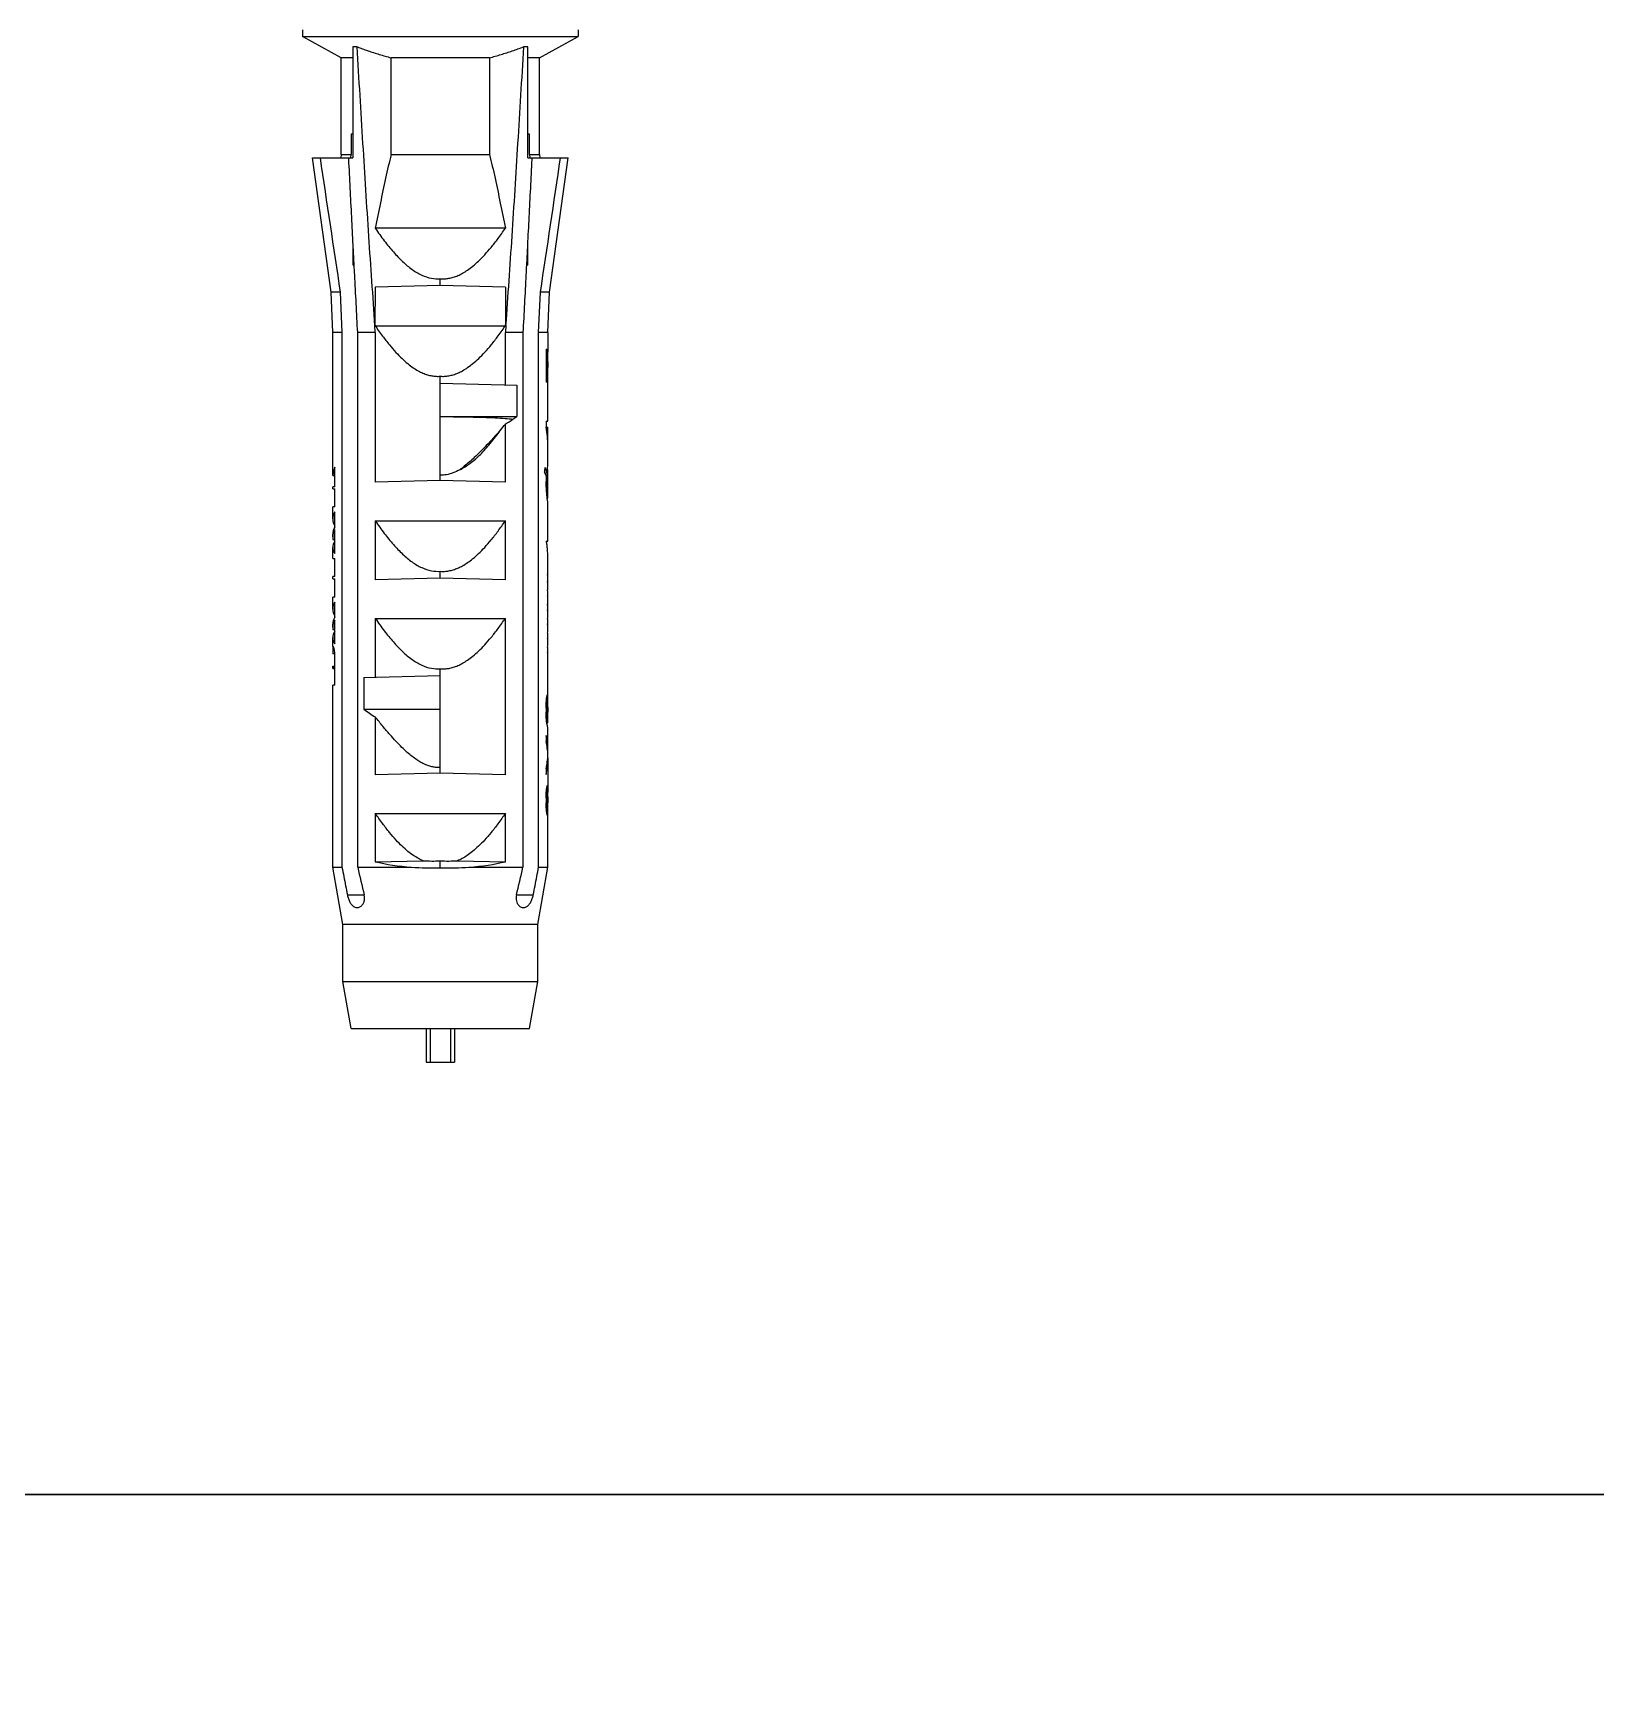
# Model space of a CAD drawing. Header units: millimetres. Extents: x 306 to 1885, y 393 to 1000.
# Drawn here: x 1139.65 to 1186.12, y 690.47 to 739.99 of the extents above; entities that cross this region are included whole.
import ezdxf

# ---------------------------------------------------------------- set-up
doc = ezdxf.new("R2010")
doc.units = ezdxf.units.MM

# ---------------------------------------------------------------- blocks, each defined once
blk = doc.blocks.new('*u2')
at = {"layer": 'Defpoints', "color": 2}
blk.add_lwpolyline([(-135.77, 94.941), (135.77, 94.941), (135.77, -94.941), (-135.77, -94.941)], close=True, dxfattribs=at)
blk = doc.blocks.new('u50')
at = {"color": 7}
for p, q in [((-86.015, 43.552), (-86.015, 43.352)), ((-84.865, 42.724), (-86.015, 43.352)), ((-86.015, 43.352), (-77.815, 43.352)), ((-78.965, 42.724), (-77.815, 43.352)), ((-77.815, 43.552), (-77.815, 43.352)), ((-84.865, 39.852), (-84.865, 42.724)), ((-84.515, 42.724), (-84.865, 42.724)), ((-84.515, 43.047), (-84.515, 39.752)), ((-84.388, 43.047), (-84.515, 43.047)), ((-83.378, 39.852), (-83.378, 42.724)), ((-80.452, 42.724), (-83.378, 42.724)), ((-80.452, 42.724), (-80.452, 39.852)), ((-79.315, 43.047), (-79.442, 43.047)), ((-79.315, 39.752), (-79.315, 43.047)), ((-78.965, 42.724), (-79.315, 42.724)), ((-78.965, 39.852), (-78.965, 42.724)), ((-84.563, 40.452), (-84.563, 39.852)), ((-79.267, 39.852), (-79.267, 40.452)), ((-85.164, 35.752), (-85.72, 39.752)), ((-85.72, 39.752), (-84.515, 39.752)), ((-84.865, 39.852), (-84.877, 39.752)), ((-84.865, 39.852), (-84.563, 39.852)), ((-84.576, 39.752), (-84.563, 39.852)), ((-83.378, 39.852), (-80.452, 39.852)), ((-79.315, 39.752), (-78.11, 39.752)), ((-79.267, 39.852), (-79.254, 39.752)), ((-79.267, 39.852), (-78.965, 39.852)), ((-78.965, 39.852), (-78.954, 39.752)), ((-78.667, 35.752), (-78.11, 39.752)), ((-79.981, 37.652), (-83.849, 37.652)), ((-84.508, 36.552), (-84.508, 37.152)), ((-84.476, 36.553), (-84.507, 37.152)), ((-79.324, 37.152), (-79.355, 36.553)), ((-79.323, 37.152), (-79.323, 36.552)), ((-84.508, 36.552), (-84.476, 36.552)), ((-79.355, 36.552), (-79.323, 36.552)), ((-85.115, 34.552), (-85.164, 35.752)), ((-84.892, 35.752), (-85.164, 35.752)), ((-84.892, 35.751), (-84.839, 34.552)), ((-83.849, 35.901), (-83.858, 34.753)), ((-81.915, 35.952), (-83.849, 35.901)), ((-81.915, 35.952), (-81.915, 36.152)), ((-79.981, 35.901), (-81.915, 35.952)), ((-79.981, 35.901), (-79.972, 34.761)), ((-78.991, 34.552), (-78.938, 35.751)), ((-78.667, 35.752), (-78.938, 35.752)), ((-78.715, 34.552), (-78.667, 35.752)), ((-83.849, 34.552), (-83.864, 34.769)), ((-83.852, 34.752), (-81.915, 34.752)), ((-79.966, 34.779), (-79.981, 34.552)), ((-85.115, 30.514), (-85.115, 34.552)), ((-84.839, 34.552), (-85.115, 34.552)), ((-84.839, 34.552), (-84.839, 18.652)), ((-84.372, 18.652), (-84.372, 34.552)), ((-83.849, 34.552), (-84.372, 34.552)), ((-83.849, 34.552), (-83.849, 30.101)), ((-79.981, 33.001), (-79.981, 34.552)), ((-79.458, 34.552), (-79.981, 34.552)), ((-79.458, 34.552), (-79.458, 18.652)), ((-78.991, 18.652), (-78.991, 34.552)), ((-78.715, 34.552), (-78.991, 34.552)), ((-78.715, 34.552), (-78.715, 33.973)), ((-78.772, 34.061), (-78.772, 33.074)), ((-78.772, 34.061), (-78.749, 34.061)), ((-78.749, 33.219), (-78.749, 34.061)), ((-78.718, 33.683), (-78.718, 33.509)), ((-78.715, 33.509), (-78.715, 33.683)), ((-81.915, 30.152), (-81.915, 33.252)), ((-78.772, 33.219), (-78.715, 33.219)), ((-78.717, 33.074), (-78.717, 33.219)), ((-81.915, 33.052), (-79.64, 32.992)), ((-79.64, 32.992), (-79.64, 32.052)), ((-78.715, 33.074), (-78.772, 33.074)), ((-78.715, 31.913), (-78.715, 33.074)), ((-81.915, 32.052), (-79.64, 32.052)), ((-79.981, 30.101), (-79.981, 31.828)), ((-78.772, 31.913), (-78.772, 31.739)), ((-78.772, 31.913), (-78.715, 31.913)), ((-78.772, 31.739), (-78.715, 31.739)), ((-78.715, 31.383), (-78.715, 31.739)), ((-78.715, 30.631), (-78.715, 31.179)), ((-85.111, 30.3), (-85.049, 30.3)), ((-85.049, 29.967), (-85.049, 30.552)), ((-78.805, 30.383), (-78.746, 30.383)), ((-78.775, 30.307), (-78.73, 30.307)), ((-78.746, 30.403), (-78.722, 30.403)), ((-78.735, 30.473), (-78.715, 30.473)), ((-78.715, 30.177), (-78.715, 30.403)), ((-85.115, 29.901), (-85.115, 29.967)), ((-85.049, 29.967), (-85.115, 29.967)), ((-85.115, 29.901), (-85.049, 29.901)), ((-85.049, 29.37), (-85.049, 29.901)), ((-81.915, 30.152), (-83.849, 30.101)), ((-79.981, 30.101), (-81.915, 30.152)), ((-78.768, 30.052), (-78.743, 30.052)), ((-78.761, 30.177), (-78.738, 30.177)), ((-78.756, 29.842), (-78.735, 29.842)), ((-78.715, 29.701), (-78.715, 29.966)), ((-85.115, 29.01), (-85.115, 29.37)), ((-85.049, 29.37), (-85.115, 29.37)), ((-78.743, 29.701), (-78.722, 29.701)), ((-78.735, 29.631), (-78.715, 29.631)), ((-78.715, 28.352), (-78.715, 29.473)), ((-85.049, 28.765), (-85.049, 29.218)), ((-83.849, 28.952), (-83.849, 27.201)), ((-83.849, 28.952), (-79.981, 28.952)), ((-79.981, 27.201), (-79.981, 28.952)), ((-85.115, 28.475), (-85.115, 28.556)), ((-85.115, 28.476), (-85.107, 28.401)), ((-85.107, 28.401), (-85.049, 28.401)), ((-85.106, 28.399), (-85.049, 28.399)), ((-85.049, 27.98), (-85.049, 28.684)), ((-78.772, 28.352), (-78.715, 28.352)), ((-85.115, 27.831), (-85.115, 28.162)), ((-85.115, 27.831), (-85.049, 27.831)), ((-85.049, 27.299), (-85.049, 27.831)), ((-78.729, 27.952), (-78.729, 27.133)), ((-85.049, 27.299), (-85.11, 27.299)), ((-81.915, 27.252), (-83.849, 27.201)), ((-81.915, 27.252), (-81.915, 27.452)), ((-79.981, 27.201), (-81.915, 27.252)), ((-78.715, 26.977), (-78.715, 27.243)), ((-85.11, 27.232), (-85.049, 27.232)), ((-85.049, 26.681), (-85.049, 27.232)), ((-78.729, 26.867), (-78.729, 26.708)), ((-78.715, 26.551), (-78.715, 26.817)), ((-85.115, 26.329), (-85.115, 26.681)), ((-85.049, 26.681), (-85.115, 26.681)), ((-85.049, 26.084), (-85.049, 26.537)), ((-78.728, 26.449), (-78.728, 26.289)), ((-78.715, 26.125), (-78.715, 26.391)), ((-85.115, 25.794), (-85.115, 25.875)), ((-85.115, 25.794), (-85.107, 25.719)), ((-85.049, 25.299), (-85.049, 26.003)), ((-83.849, 26.052), (-83.849, 24.301)), ((-83.849, 26.052), (-79.981, 26.052)), ((-79.981, 21.401), (-79.981, 26.052)), ((-78.726, 26.031), (-78.726, 25.871)), ((-78.715, 25.7), (-78.715, 25.966)), ((-85.115, 25.214), (-85.115, 25.481)), ((-85.107, 25.719), (-85.049, 25.719)), ((-85.106, 25.717), (-85.049, 25.717)), ((-78.724, 25.612), (-78.724, 25.453)), ((-78.715, 25.274), (-78.715, 25.54)), ((-85.115, 25), (-85.115, 24.997)), ((-85.049, 24.997), (-85.115, 24.997)), ((-85.049, 24.069), (-85.049, 25.006)), ((-78.723, 25.194), (-78.723, 25.034)), ((-78.715, 24.848), (-78.715, 25.034)), ((-85.115, 24.561), (-85.115, 24.627)), ((-85.115, 24.627), (-85.049, 24.627)), ((-85.115, 24.561), (-85.049, 24.561)), ((-84.19, 24.292), (-81.915, 24.352)), ((-84.19, 24.292), (-84.19, 23.352)), ((-81.915, 21.452), (-81.915, 24.552)), ((-78.715, 23.7), (-78.715, 24.452)), ((-85.115, 18.652), (-85.115, 24.069)), ((-85.049, 24.069), (-85.115, 24.069)), ((-78.729, 23.642), (-78.729, 23.787)), ((-84.19, 23.352), (-81.915, 23.352)), ((-78.772, 23.41), (-78.749, 23.41)), ((-78.772, 23.381), (-78.772, 23.265)), ((-78.767, 23.497), (-78.745, 23.497)), ((-78.761, 23.584), (-78.738, 23.584)), ((-78.753, 23.642), (-78.729, 23.642)), ((-78.749, 23.236), (-78.749, 23.41)), ((-78.718, 23.41), (-78.718, 23.265)), ((-78.715, 23.236), (-78.715, 23.439)), ((-83.849, 23.121), (-83.849, 21.401)), ((-78.772, 23.236), (-78.749, 23.236)), ((-78.767, 23.149), (-78.745, 23.149)), ((-78.761, 23.062), (-78.738, 23.062)), ((-78.753, 23.004), (-78.729, 23.004)), ((-78.753, 22.975), (-78.722, 22.975)), ((-78.747, 22.946), (-78.716, 22.946)), ((-78.715, 22.801), (-78.716, 22.801)), ((-78.715, 22.103), (-78.715, 22.801)), ((-78.772, 22.568), (-78.772, 22.394)), ((-78.722, 22.075), (-78.715, 22.075)), ((-78.722, 21.901), (-78.715, 21.901)), ((-78.715, 22.075), (-78.715, 22.103)), ((-78.715, 21.901), (-78.715, 21.873)), ((-78.715, 21.873), (-78.715, 20.885)), ((-81.915, 21.452), (-83.849, 21.401)), ((-79.981, 21.401), (-81.915, 21.452)), ((-78.772, 21.582), (-78.772, 21.408)), ((-78.767, 20.885), (-78.735, 20.885)), ((-78.767, 20.827), (-78.741, 20.827)), ((-78.76, 20.914), (-78.729, 20.914)), ((-78.729, 20.914), (-78.729, 21.088)), ((-78.772, 20.74), (-78.745, 20.74)), ((-78.772, 20.711), (-78.772, 20.566)), ((-78.772, 20.566), (-78.745, 20.566)), ((-78.767, 20.479), (-78.741, 20.479)), ((-78.762, 20.392), (-78.735, 20.392)), ((-78.757, 20.363), (-78.725, 20.363)), ((-78.757, 20.334), (-78.715, 20.334)), ((-78.745, 20.566), (-78.745, 20.74)), ((-78.724, 20.363), (-78.722, 20.363)), ((-78.716, 20.74), (-78.716, 20.566)), ((-78.715, 20.296), (-78.715, 20.334)), ((-83.849, 20.252), (-83.849, 18.816)), ((-83.849, 20.252), (-79.981, 20.252)), ((-79.981, 18.816), (-79.981, 20.252)), ((-78.741, 20.218), (-78.716, 20.218)), ((-78.721, 20.189), (-78.729, 20.189)), ((-78.715, 18.652), (-78.715, 20.189)), ((-83.849, 18.816), (-82.424, 18.842)), ((-81.915, 18.634), (-81.915, 18.839)), ((-81.406, 18.842), (-79.981, 18.816)), ((-84.815, 16.952), (-85.115, 18.652)), ((-85.115, 18.652), (-84.839, 18.652)), ((-84.372, 18.652), (-82.768, 18.652)), ((-81.062, 18.652), (-79.458, 18.652)), ((-79.015, 16.952), (-78.715, 18.652)), ((-78.991, 18.652), (-78.715, 18.652)), ((-84.679, 17.827), (-84.18, 17.827)), ((-79.651, 17.827), (-79.151, 17.827)), ((-84.815, 15.252), (-84.815, 16.952)), ((-79.015, 16.952), (-84.815, 16.952)), ((-79.015, 15.252), (-79.015, 16.952)), ((-84.565, 13.852), (-84.815, 15.252)), ((-84.815, 15.252), (-79.015, 15.252)), ((-79.265, 13.852), (-79.015, 15.252)), ((-84.565, 13.852), (-79.265, 13.852)), ((-82.335, 13.852), (-82.335, 12.852)), ((-82.22, 13.852), (-82.22, 12.852)), ((-81.611, 13.852), (-81.611, 12.852)), ((-81.496, 13.852), (-81.496, 12.852)), ((-82.335, 12.852), (-81.496, 12.852))]:
    blk.add_line(p, q, dxfattribs=at)
for centre, radius, start, end in [((995.965, 199.706), 1093.221, 188.413392, 188.625391), ((-85.641, 39.651), 1.005, 2.8857, 5.7444), ((-78.19, 39.651), 1.005, 174.2559, 177.1139), ((-1200.864, 205.864), 1134.749, 351.37816, 351.582402), ((-92.701, 41.825), 16.178, 321.0258, 321.8352), ((-82.062, 35.241), 3.997, 301.3679, 305.2795), ((-81.796, 35.221), 3.833, 302.2059, 304.2234), ((-87.066, 30.165), 2.017, 358.8999, 3.8492), ((-81.84, 26.46), 3.897, 232.9017, 238.955), ((21.372, 42.935), 108.497, 192.93338, 193.38082), ((-185.7, 43.052), 109.008, 346.62024, 347.06555)]:
    blk.add_arc(centre, radius, start, end, dxfattribs=at)
for centre, major_axis, ratio, start_param, end_param in [((-81.915, 34.364), (0, 16.787), 0.190622, -1.611366, -1.602717), ((-81.915, 34.007), (0, 5.596), 0.57187, -1.602717, -1.57678), ((-81.915, 33.822), (3.2, 0), 0.699469, 0.028594, 0.037245), ((-81.915, 33.742), (0, 5.036), 0.635407, 4.723692, 4.740983), ((-81.915, 33.648), (0, 13.43), 0.238279, 4.715049, 4.723692), ((-81.915, 32.828), (0, 16.787), 0.190622, -1.538876, -1.530227), ((-81.915, 33.444), (0, 4.477), 0.714828, 4.675146, 4.701086), ((-81.915, 33.185), (0, 5.596), 0.57187, -1.564812, -1.538876), ((-81.915, 33.545), (0, 13.43), 0.238279, 4.701086, 4.709729), ((-81.915, 31.179), (3.2, 0), 0.93262, 6.283202, 6.471802), ((-81.915, 31.383), (3.2, 0), 0.938755, 6.250727, 6.401814), ((-81.915, 30.213), (3.2, 0), 0.521455, 2.937045, 3.089176), ((-81.915, 31.818), (0, 5.76), 0.555556, -1.819097, -1.79568), ((-81.915, 29.966), (3.2, 0), 0.555556, 6.444101, 6.531486), ((-81.915, 30.138), (3.2, 0), 0.555556, 6.421628, 6.508069), ((-81.915, 31.789), (0, 9.6), 0.333333, -1.752754, -1.731712), ((-81.915, 30.824), (0, 3.2), 1, -1.709239, -1.693409), ((-81.915, 30.824), (0.001, 3.2), 1, -1.693002, -1.661707), ((-81.915, 30.612), (3.2, 0), 1, -0.09553, -0.075514), ((-81.915, 30.138), (3.2, 0), 0.555556, 6.234981, 6.378715), ((-81.915, 30.631), (3.2, 0), 0.333333, -0.090911, 0), ((-81.915, 30.612), (3.199, -0.072), 1, -0.052912, -0.04291), ((-81.915, 30.473), (3.2, 0), 0.333333, -0.065511, 0), ((-81.915, 28.315), (0, 9.6), 0.333333, 4.863659, 4.894347), ((-81.915, 29.279), (3.2, 0), 1, 6.374096, 6.434455), ((-81.915, 31.315), (0, 9.6), 0.333333, 4.580462, 4.593578), ((-81.915, 28.789), (0, 9.6), 0.333333, 4.822334, 4.844316), ((-81.915, 29.966), (3.2, 0), 0.555556, 6.283181, 6.401996), ((-81.915, 29.491), (3.2, 0), 1, 6.348697, 6.39313), ((-81.915, 29.473), (3.2, 0), 0.333333, 0, 0.090911), ((-81.915, 29.631), (3.2, 0), 0.333333, 0, 0.065511), ((-81.915, 29.01), (3.2, 0), 0.320229, 2.937045, 3.34614), ((-81.915, 28.556), (3.2, 0), 0.321614, 9.22023, 9.424757), ((-81.915, 28.162), (3.2, 0), 0.280537, 2.937045, 3.34614), ((-81.915, 27.243), (3.2, 0), 0.36397, -0.093888, 0.093888), ((-81.915, 26.977), (3.2, 0), 0.36397, -0.093888, 0), ((-81.915, 26.817), (3.2, 0), 0.36397, -0.093888, 0.068636), ((-81.915, 26.329), (3.2, 0), 0.320229, 2.937045, 3.34614), ((-81.915, 26.551), (3.2, 0), 0.36397, -0.087612, 0), ((-81.915, 26.391), (3.2, 0), 0.36397, -0.087612, 0.068621), ((-81.915, 25.875), (3.2, 0), 0.321614, 9.22023, 9.424757), ((-81.915, 26.125), (3.2, 0), 0.36397, -0.08134, 0), ((-81.915, 25.966), (3.2, 0), 0.36397, -0.08134, 0.068607), ((-81.915, 25.481), (3.2, 0), 0.280537, 9.22023, 9.629326), ((-81.915, 25.7), (3.2, 0), 0.36397, -0.07507, 0), ((-81.915, 25.54), (3.2, 0), 0.36397, -0.07507, 0.068593), ((-81.915, 25.274), (3.2, 0), 0.36397, -0.068804, 0), ((-81.915, 25.114), (3.2, 0), 0.36397, -0.068804, 0.068804), ((-81.915, 24.848), (3.2, 0), 0.36397, -0.059136, 0), ((-81.915, 24.452), (0, 5.543), 0.57735, 4.712389, 4.771525), ((-81.915, 24.452), (0, 8.792), 0.36397, 4.712389, 4.753035), ((-81.915, 23.891), (3.2, 0), 0.349731, -0.118629, -0.092552), ((-81.915, 26.529), (0, 16.787), 0.190622, -1.759413, -1.75062), ((-81.915, 24.527), (0, 5.596), 0.571866, 4.532565, 4.558861), ((-81.915, 24.056), (3.2, 0), 0.786897, -0.153528, -0.118629), ((-81.915, 24.863), (0, 10.072), 0.317704, 4.567602, 4.576331), ((-81.915, 24.18), (0, 5.036), 0.635407, 4.576331, 4.59376), ((-81.915, 23.849), (3.2, 0), 0.699465, 6.164556, 6.190633), ((-81.915, 24.091), (0, 16.787), 0.190622, -1.611366, -1.602717), ((-81.915, 23.734), (0, 5.596), 0.571867, -1.602717, -1.57678), ((-81.915, 23.469), (0, 5.036), 0.635407, 4.723692, 4.736869), ((-81.915, 23.412), (0, 10.072), 0.317704, 4.715049, 4.723692), ((-81.915, 20.117), (0, 16.787), 0.190622, -1.390972, -1.38218), ((-81.915, 22.119), (0, 5.596), 0.571866, -1.417268, -1.390972), ((-81.915, 22.59), (3.2, 0), 0.786897, 0.118629, 0.153528), ((-81.915, 21.783), (0, 10.072), 0.317704, 4.848447, 4.857176), ((-81.915, 22.466), (0, 5.036), 0.635407, -1.452167, -1.434739), ((-81.915, 22.797), (3.2, 0), 0.699465, 0.092552, 0.118629), ((-81.915, 22.729), (3.2, 0), 0.419678, 0.075204, 0.118629), ((-81.915, 22.9), (3.2, 0), 0.34973, 0.066538, 0.092552), ((-81.915, 22.794), (3.2, 0), 0.149885, 0.014628, 0.075204), ((-81.915, 22.938), (3.2, 0), 0.174865, 0.014628, 0.066538), ((-81.915, 22.584), (0, 16.787), 0.190622, -1.538876, -1.530227), ((-81.915, 22.959), (0, 5.036), 0.635407, -1.570796, -1.538876), ((-81.915, 23.206), (0, 5.036), 0.635407, 4.68792, 4.701086), ((-81.915, 23.263), (0, 10.072), 0.317704, 4.701086, 4.709729), ((-81.915, 22.103), (3.2, 0), 0.775493, 6.283212, 6.471802), ((-81.915, 21.931), (3.2, 0), 0.773092, 6.306459, 6.471802), ((-81.915, 22.046), (3.2, 0), 0.773092, -0.188616, -0.023273), ((-81.915, 21.873), (3.2, 0), 0.775493, -0.188616, -0.000006), ((-81.915, 23.859), (0, 16.787), 0.190622, -1.759413, -1.75062), ((-81.915, 21.657), (0, 4.477), 0.714833, -1.75062, -1.724324), ((-81.915, 21.357), (3.2, 0), 0.786897, -0.153528, -0.118629), ((-81.915, 22.106), (0, 10.072), 0.317704, 4.576331, 4.58505), ((-81.915, 21.254), (0, 3.357), 0.95311, -1.698135, -1.680725), ((-81.915, 21.192), (3.2, 0), 0.349732, -0.118629, -0.092552), ((-81.915, 21.069), (3.2, 0), 0.524598, -0.109929, -0.092552), ((-81.915, 20.986), (0, 16.787), 0.190622, -1.585425, -1.57678), ((-81.915, 18.048), (0, 13.43), 0.238278, -1.390972, -1.38218), ((-81.915, 19.249), (0, 6.715), 0.476555, 4.874669, 4.892213), ((-81.915, 19.791), (0, 3.357), 0.953111, -1.443458, -1.408516), ((-81.915, 19.2), (0, 10.072), 0.317704, 4.839728, 4.848447), ((-81.915, 19.839), (0, 5.036), 0.635407, 4.822318, 4.839728), ((-81.915, 20.269), (3.2, 0), 0.349732, 6.36706, 6.393114), ((-81.915, 20.437), (3.2, 0), 0.349732, -0.066538, -0.04057), ((-81.915, 20.596), (0, 5.036), 0.635407, -1.611366, -1.59407), ((-81.915, 20.066), (0, 13.43), 0.238278, 4.740983, 4.743866), ((-81.915, 20.258), (0, 6.715), 0.476555, 4.723692, 4.740983), ((-81.915, 20.713), (0, 10.072), 0.317704, -1.59407, -1.585425), ((-81.915, 20.111), (3.2, 0), 0.262299, 0.092552, 0.127339), ((-81.915, 20.237), (3.2, 0), 0.262299, -0.057878, -0.023273), ((-81.915, 20.296), (0, 3.357), 0.953111, 4.689116, 4.712389), ((-81.881, 19.962), (3.051, 0.1), 0.367522, -1.761907, -1.594162), ((-81.95, 19.962), (3.051, -0.1), 0.367522, -1.547431, -1.379686), ((-81.915, 19.798), (3.2, 0.103), 0.363645, -2.231501, -1.852346), ((-81.898, 19.878), (3.409, 0.11), 0.36439, -1.840568, -1.587483), ((-81.932, 19.878), (3.409, -0.11), 0.36439, -1.55411, -1.301025), ((-81.915, 19.798), (3.2, -0.103), 0.363645, -1.289246, -0.910092)]:
    blk.add_ellipse(centre, major_axis=major_axis, ratio=ratio, start_param=start_param, end_param=end_param, dxfattribs=at)
for points, start_tangent, end_tangent in [([(-84.388, 43.047), (-84.065, 42.932), (-83.732, 42.824), (-83.378, 42.724)], (0.937659, -0.347557), (0.96827, -0.249908)), ([(-83.858, 34.753), (-84.04, 37.411), (-84.215, 40.176), (-84.388, 43.047)], (-0.068447, 0.997655), (-0.059096, 0.998252)), ([(-80.452, 42.724), (-80.108, 42.821), (-79.775, 42.929), (-79.442, 43.047)], (0.96827, 0.249908), (0.937659, 0.347557)), ([(-79.442, 43.047), (-79.615, 40.179), (-79.79, 37.417), (-79.972, 34.761)], (-0.059096, -0.998252), (-0.068435, -0.997656)), ([(-84.515, 40.446), (-84.532, 40.449), (-84.548, 40.451), (-84.563, 40.452)], (-0.973482, 0.228762), (-1, 0)), ([(-79.267, 40.452), (-79.283, 40.451), (-79.299, 40.449), (-79.315, 40.446)], (-1, 0), (-0.973482, -0.228762)), ([(-84.507, 37.152), (-84.55, 37.989), (-84.637, 39.702)], (-0.051258, 0.998685), (-0.050303, 0.998734)), ([(-83.378, 39.852), (-83.542, 39.14), (-83.698, 38.406), (-83.849, 37.652)], (-0.233516, -0.972353), (-0.191143, -0.981562)), ([(-80.452, 39.852), (-80.288, 39.139), (-80.132, 38.405), (-79.981, 37.652)], (0.233516, -0.972353), (0.191143, -0.981562)), ([(-79.194, 39.702), (-79.281, 37.989), (-79.324, 37.152)], (-0.050303, -0.998734), (-0.051258, -0.998685)), ([(-83.849, 37.652), (-83.581, 37.279), (-83.312, 36.95), (-83.037, 36.663), (-82.754, 36.429), (-82.466, 36.261), (-82.178, 36.168), (-81.915, 36.152)], (0.565386, -0.824826), (0.997864, 0.065325)), ([(-81.915, 36.152), (-81.787, 36.151), (-81.66, 36.166), (-81.53, 36.198), (-81.395, 36.247), (-81.254, 36.317), (-81.105, 36.41), (-80.946, 36.529), (-80.776, 36.68), (-80.596, 36.864), (-80.404, 37.085), (-80.199, 37.346), (-79.981, 37.652)], (0.997864, -0.065325), (0.565386, 0.824826)), ([(-84.372, 34.552), (-84.461, 36.272), (-84.476, 36.553)], (-0.052321, 0.99863), (-0.051306, 0.998683)), ([(-79.355, 36.553), (-79.369, 36.272), (-79.458, 34.552)], (-0.051306, -0.998683), (-0.052321, -0.99863)), ([(-83.864, 34.769), (-83.633, 34.449), (-83.428, 34.186), (-83.235, 33.964), (-83.053, 33.779), (-82.882, 33.628), (-82.723, 33.507), (-82.573, 33.415), (-82.432, 33.346), (-82.298, 33.297), (-82.168, 33.266), (-82.042, 33.251), (-81.915, 33.252)], (0.565175, -0.824971), (0.997864, 0.065325)), ([(-81.915, 33.252), (-81.787, 33.251), (-81.66, 33.266), (-81.529, 33.298), (-81.394, 33.348), (-81.253, 33.417), (-81.103, 33.511), (-80.944, 33.631), (-80.774, 33.782), (-80.593, 33.967), (-80.4, 34.189), (-80.195, 34.452), (-79.966, 34.779)], (0.997864, -0.065325), (0.565801, 0.824542)), ([(-81.915, 34.752), (-81.398, 34.752), (-80.894, 34.752), (-80.417, 34.752), (-79.979, 34.752)], (1, 0), (0.999987, -0.00511)), ([(-81.915, 32.052), (-81.471, 32.05), (-81.042, 32.043), (-80.643, 32.032), (-80.287, 32.017), (-79.987, 31.999), (-79.753, 31.978)], (1, 0), (0.993641, -0.112593)), ([(-81.335, 30.474), (-81.028, 30.664), (-80.724, 30.93), (-80.428, 31.256), (-80.124, 31.649)], (0.90031, 0.435248), (0.586087, 0.810248)), ([(-80.124, 31.649), (-80.345, 31.407), (-80.548, 31.192), (-80.734, 31.002), (-80.904, 30.837), (-81.059, 30.695), (-81.203, 30.574), (-81.335, 30.474)], (-0.67013, -0.742244), (-0.817983, -0.575242)), ([(-85.111, 30.3), (-85.113, 30.417), (-85.115, 30.508), (-85.115, 30.516)], (-0.01783, 0.999841), (0.040447, 0.999182)), ([(-81.335, 30.474), (-81.538, 30.378), (-81.734, 30.325), (-81.915, 30.314)], (-0.868039, -0.496495), (-0.999146, 0.041324)), ([(-83.849, 28.952), (-83.581, 28.579), (-83.312, 28.25), (-83.037, 27.963), (-82.754, 27.729), (-82.466, 27.561), (-82.178, 27.468), (-81.915, 27.452)], (0.565386, -0.824826), (0.997864, 0.065325)), ([(-81.915, 27.452), (-81.787, 27.451), (-81.66, 27.466), (-81.53, 27.498), (-81.395, 27.547), (-81.254, 27.617), (-81.105, 27.71), (-80.946, 27.829), (-80.776, 27.98), (-80.596, 28.164), (-80.404, 28.385), (-80.199, 28.646), (-79.981, 28.952)], (0.997864, -0.065325), (0.565386, 0.824826)), ([(-85.095, 28.59), (-85.115, 28.496), (-85.115, 28.476)], (-0.329967, -0.943992), (-0.003885, -0.999992)), ([(-85.049, 28.684), (-85.095, 28.59)], (-0.542046, -0.840349), (-0.329967, -0.943992)), ([(-78.772, 28.352), (-78.751, 28.237), (-78.738, 28.103), (-78.729, 27.952)], (0.232148, -0.97268), (0.038768, -0.999248)), ([(-85.11, 27.232), (-85.111, 27.237), (-85.112, 27.249), (-85.112, 27.265), (-85.112, 27.282), (-85.111, 27.294), (-85.11, 27.299)], (-1, 0), (1, 0)), ([(-85.095, 25.909), (-85.115, 25.814), (-85.115, 25.794)], (-0.329967, -0.943992), (-0.003885, -0.999992)), ([(-85.049, 26.003), (-85.095, 25.909)], (-0.542046, -0.840349), (-0.329967, -0.943992)), ([(-83.849, 26.052), (-83.581, 25.679), (-83.312, 25.35), (-83.037, 25.063), (-82.754, 24.829), (-82.466, 24.661), (-82.178, 24.568), (-81.915, 24.552)], (0.565386, -0.824826), (0.997864, 0.065325)), ([(-81.915, 24.552), (-81.787, 24.551), (-81.66, 24.566), (-81.53, 24.598), (-81.395, 24.647), (-81.254, 24.717), (-81.105, 24.81), (-80.946, 24.929), (-80.776, 25.08), (-80.596, 25.264), (-80.404, 25.485), (-80.199, 25.746), (-79.981, 26.052)], (0.997864, -0.065325), (0.565386, 0.824826)), ([(-85.098, 25.214), (-85.107, 25.196), (-85.112, 25.152), (-85.115, 25.084), (-85.115, 25)], (-0.953002, -0.302965), (-0.000011, -1)), ([(-85.049, 25.006), (-85.06, 25.088), (-85.073, 25.152), (-85.086, 25.195), (-85.098, 25.214)], (-0.106087, 0.994357), (-0.869619, 0.493723)), ([(-85.102, 24.627), (-85.1, 24.623), (-85.099, 24.61)], (1, 0), (0.104505, -0.994524)), ([(-85.099, 24.61), (-85.098, 24.594), (-85.099, 24.578), (-85.1, 24.566), (-85.102, 24.561)], (0.104505, -0.994524), (-1, 0)), ([(-81.915, 21.614), (-82.027, 21.617), (-82.139, 21.633), (-82.253, 21.664), (-82.37, 21.709), (-82.49, 21.77), (-82.617, 21.849), (-82.752, 21.947), (-82.898, 22.068), (-83.056, 22.216), (-83.229, 22.392), (-83.418, 22.6), (-83.624, 22.842), (-83.849, 23.121)], (-0.999146, -0.041324), (-0.619115, 0.7853)), ([(-82.424, 18.842), (-82.567, 18.911), (-82.717, 19.004), (-82.877, 19.123), (-83.048, 19.274), (-83.229, 19.458), (-83.423, 19.681), (-83.629, 19.944), (-83.849, 20.252)], (-0.922505, 0.385984), (-0.565386, 0.824826)), ([(-79.981, 20.252), (-80.201, 19.944), (-80.407, 19.68), (-80.601, 19.458), (-80.783, 19.273), (-80.954, 19.123), (-81.114, 19.003), (-81.265, 18.911), (-81.406, 18.842)], (-0.565386, -0.824826), (-0.922505, -0.385984)), ([(-84.839, 18.652), (-84.786, 18.377), (-84.733, 18.102), (-84.679, 17.827)], (0.189622, -0.981857), (0.19141, -0.98151)), ([(-79.151, 17.827), (-79.098, 18.102), (-79.044, 18.377), (-78.991, 18.652)], (0.19141, 0.98151), (0.189622, 0.981857)), ([(-84.679, 17.827), (-84.667, 17.772), (-84.65, 17.717), (-84.63, 17.664), (-84.605, 17.615), (-84.577, 17.569), (-84.546, 17.53), (-84.511, 17.497), (-84.472, 17.472), (-84.432, 17.457), (-84.39, 17.452)], (0.19141, -0.98151), (1, -0.000098)), ([(-84.39, 17.452), (-84.389, 17.452), (-84.347, 17.457), (-84.306, 17.473), (-84.269, 17.497), (-84.238, 17.528), (-84.212, 17.564), (-84.192, 17.603), (-84.178, 17.645), (-84.17, 17.689), (-84.168, 17.733), (-84.171, 17.779), (-84.18, 17.827)], (1, -0.000098), (-0.23158, 0.972816)), ([(-79.651, 17.827), (-79.662, 17.736), (-79.654, 17.653), (-79.626, 17.577), (-79.578, 17.513), (-79.515, 17.468), (-79.441, 17.452)], (-0.23158, -0.972816), (1, 0.000027)), ([(-79.441, 17.452), (-79.438, 17.452), (-79.358, 17.472), (-79.285, 17.529), (-79.224, 17.616), (-79.18, 17.718), (-79.151, 17.827)], (1, 0.000027), (0.19141, 0.98151))]:
    blk.add_spline(points, degree=3, dxfattribs=dict(at, start_tangent=start_tangent, end_tangent=end_tangent))
at = {"layer": 'Defpoints', "xscale": 1.599999999999909, "yscale": 1.600000000000023, "zscale": 1.6}
blk.add_blockref('*u2', (0, 151.906), dxfattribs=at)

msp = doc.modelspace()

# ---------------------------------------------------------------- block references
msp.add_blockref('u50', (1233.672, 696.542))
at = {"rotation": 180}
msp.add_blockref('u50', (1233.672, 696.542), dxfattribs=at)

doc.saveas('drawing.dxf')
